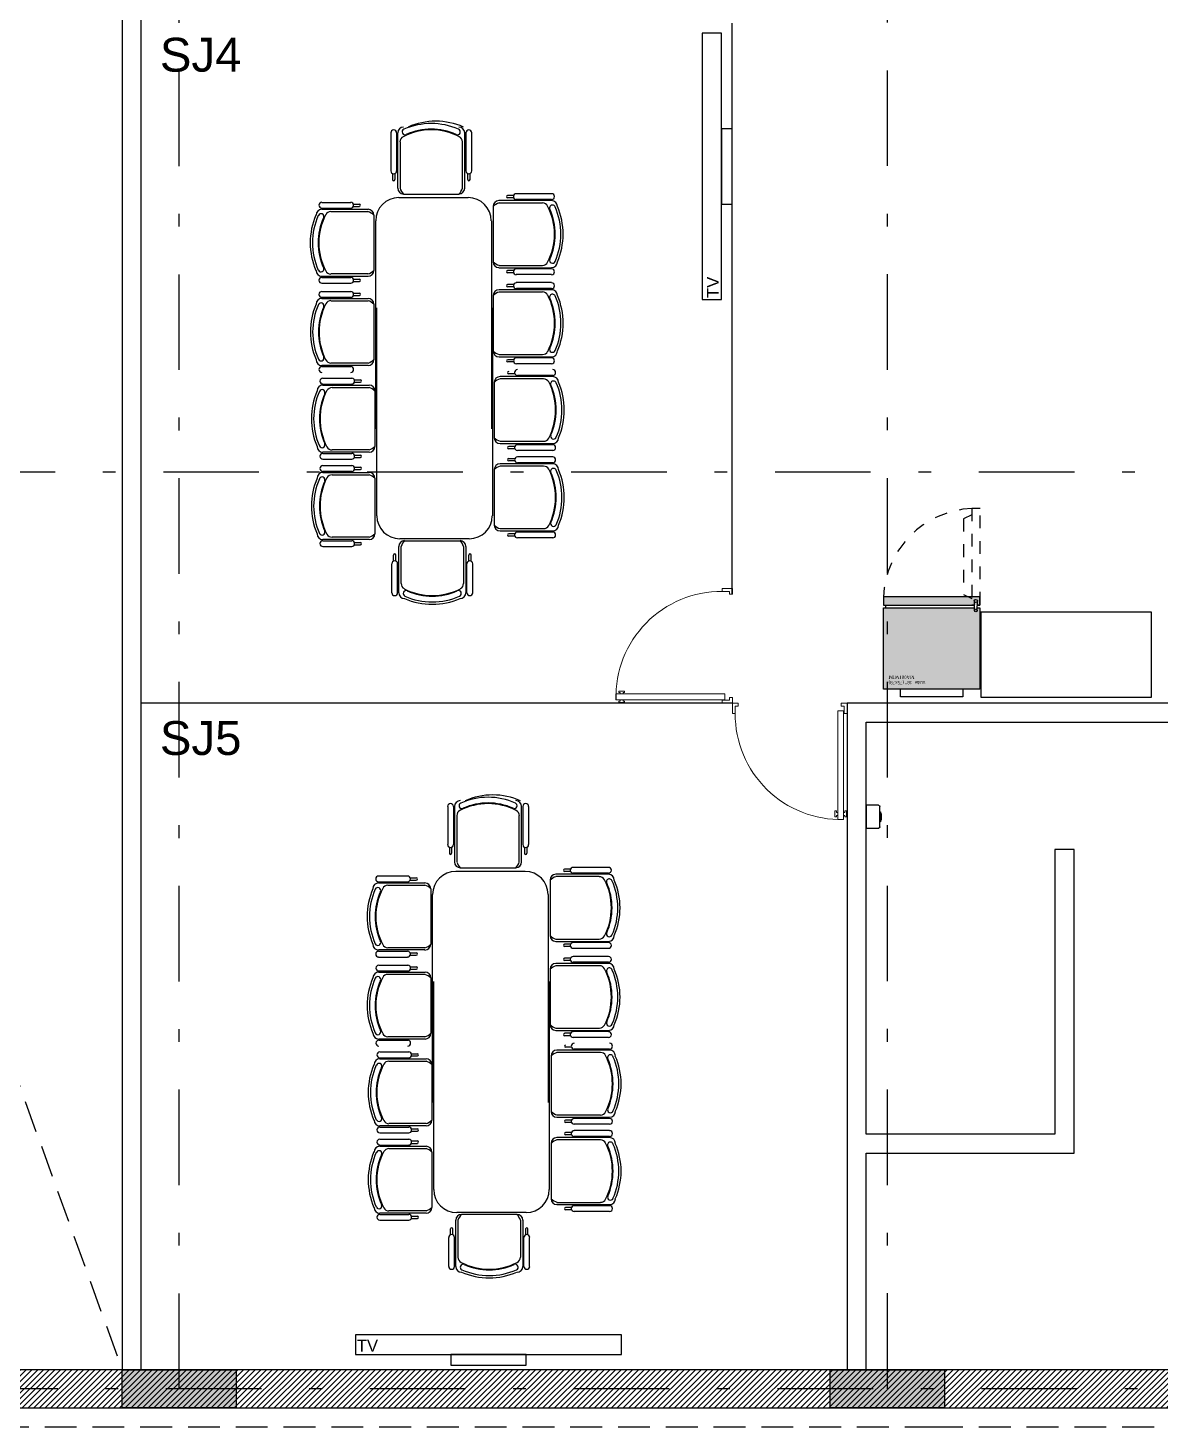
# Model space of a CAD drawing. Header units: millimetres. Extents: x -101 to 3415, y -52 to 1366.
# Drawn here: x 19.76 to 28.65, y 191.76 to 202.74 of the extents above; entities that cross this region are included whole.
import ezdxf

# ---------------------------------------------------------------- set-up
doc = ezdxf.new("R2010")
doc.units = ezdxf.units.MM
for name, pattern in [('-XR 1_ARQUITECTURA TIPO N1-N14-EF$0$HIDDEN2', [0.1875, 0.125, -0.0625]), ('XR EJES SUPERIORES$0$DASHDOT2', [0.5, 0.25, -0.125, 0, -0.125]), ('XR LINDERO N$0$A-100a LALA IRAPUATO nave equipo$0$HIDDEN', [0.375, 0.25, -0.125]), ('XR N4$0$HIDDEN', [0.375, 0.25, -0.125])]:
    doc.linetypes.add(name, pattern=pattern)
doc.layers.add('-XR 1_ARQUITECTURA TIPO N1-N14-EF$0$DEPTOS MUEBLES COLOR CARPETA DE VENTAS', color=254, linetype='Continuous', plot=False)
for name, color, linetype in [('00_ARQ', 8, 'Continuous'), ('ARQ_MOBILIARIO', 8, 'Continuous'), ('Texto_Iluminación', 7, 'Continuous'), ('XR EJES SUPERIORES$0$A-EJES', 8, 'XR EJES SUPERIORES$0$DASHDOT2')]:
    doc.layers.add(name, color=color, linetype=linetype)
doc.styles.add('-XR 1_ARQUITECTURA TIPO N1-N14-EF$0$Standard', font='arial.ttf')
doc.styles.add('TÍTULO', font='arial.ttf', dxfattribs={"height": 0.19})

# ---------------------------------------------------------------- blocks, each defined once
blk = doc.blocks.new('XR EJES SUPERIORES')
at = {"layer": 'XR EJES SUPERIORES$0$A-EJES', "color": 251, "linetype": 'XR EJES SUPERIORES$0$DASHDOT2', "ltscale": 3}
for p, q in [((13.821, -14.741), (13.821, 2.657)), ((19.38, -14.74), (19.38, 2.657)), ((30.447, -7.541), (-2.865, -7.548)), ((30.467, -14.74), (-2.88, -14.741))]:
    blk.add_line(p, q, dxfattribs=at)
blk = doc.blocks.new('XR COLUMNAS SUPERIORES')
at = {"layer": '00_ARQ', "linetype": 'ByBlock'}
h = blk.add_hatch(color=256, dxfattribs=at)
h.dxf.hatch_style = 1
h.paths.add_polyline_path([(14.269, -14.89), (13.373, -14.89), (13.373, -14.59), (14.269, -14.59)])
h = blk.add_hatch(color=256, dxfattribs=at)
h.dxf.hatch_style = 1
h.paths.add_polyline_path([(19.828, -14.89), (18.931, -14.89), (18.931, -14.59), (19.828, -14.59)])
for points in [[(14.269, -14.89), (13.373, -14.89), (13.373, -14.59), (14.269, -14.59)], [(19.828, -14.89), (18.931, -14.89), (18.931, -14.59), (19.828, -14.59)]]:
    blk.add_lwpolyline(points, close=True, dxfattribs=at)
blk = doc.blocks.new('XR N4$0$XR PLANTA TIPO DE OFICINAS$0$A$C6FB43136')
for p, q in [((0, 0.174), (0.095, 0.2)), ((0.047, 0), (0, 0.174)), ((0.047, 0), (0, 0.174)), ((0.107, 0.192), (0.148, 0.038)), ((0.122, 0.154), (0.117, 0.153)), ((0.117, 0.153), (0.138, 0.077)), ((0.142, 0.079), (0.122, 0.154)), ((0.126, 0.138), (0.134, 0.141)), ((0.138, 0.094), (0.126, 0.138)), ((0.134, 0.141), (0.146, 0.096)), ((0.141, 0.025), (0.047, 0)), ((0.146, 0.096), (0.138, 0.094)), ((0.138, 0.077), (0.142, 0.079))]:
    blk.add_line(p, q)
for centre, start, end in [((0.097, 0.19), 15, 105), ((0.139, 0.035), 285, 15)]:
    blk.add_arc(centre, 0.01, start, end)
blk = doc.blocks.new('XR N1-N2$0$030 puerta 013-h')
at = {"linetype": 'Continuous', "lineweight": 0}
for p, q in [((4.019, 17.33), (4.069, 17.33)), ((4.019, 16.38), (4.019, 17.33)), ((4.069, 17.33), (4.069, 16.38)), ((3.994, 17.305), (3.994, 17.255)), ((4.007, 17.305), (3.994, 17.305)), ((3.994, 17.255), (4.007, 17.255)), ((4.007, 17.305), (4.007, 17.293)), ((4.007, 17.293), (4.019, 17.293)), ((4.007, 17.255), (4.007, 17.268)), ((4.007, 17.268), (4.019, 17.268)), ((4.081, 17.293), (4.069, 17.293)), ((4.081, 17.268), (4.069, 17.268)), ((4.081, 17.305), (4.094, 17.305)), ((4.081, 17.305), (4.081, 17.293)), ((4.081, 17.255), (4.081, 17.268)), ((4.094, 17.255), (4.081, 17.255)), ((4.094, 17.305), (4.094, 17.255)), ((3.099, 16.365), (3.099, 16.405)), ((3.099, 16.405), (3.124, 16.405)), ((3.099, 16.315), (3.099, 16.365)), ((3.124, 16.405), (3.124, 16.34)), ((4.069, 16.38), (4.019, 16.38)), ((4.099, 16.405), (4.074, 16.405)), ((4.074, 16.405), (4.074, 16.34)), ((4.099, 16.405), (4.099, 16.315)), ((3.149, 16.315), (3.099, 16.315)), ((3.124, 16.34), (3.149, 16.34)), ((3.149, 16.34), (3.149, 16.315)), ((4.049, 16.34), (4.049, 16.315)), ((4.074, 16.34), (4.049, 16.34)), ((4.049, 16.315), (4.099, 16.315))]:
    blk.add_line(p, q, dxfattribs=at)
blk.add_arc((4.044, 16.41), 0.92, 88.4391, 180.3278, dxfattribs=at)
blk = doc.blocks.new('-XR 1_ARQUITECTURA TIPO N1-N14-EF$0$REFRIGERADOR')
at = {"layer": '-XR 1_ARQUITECTURA TIPO N1-N14-EF$0$DEPTOS MUEBLES COLOR CARPETA DE VENTAS'}
h = blk.add_hatch(color=256, dxfattribs=at)
h.dxf.hatch_style = 1
h.paths.add_polyline_path([(-0.375, 0.72), (0.375, 0.72), (0.375, 0.085), (-0.375, 0.085)])
h = blk.add_hatch(color=256, dxfattribs=at)
h.dxf.hatch_style = 1
h.paths.add_polyline_path([(-0.375, 0), (0.375, 0), (0.375, 0.065), (-0.375, 0.065)])
for p, q in [((-0.355, 0.108), (-0.357, 0.033)), ((-0.335, 0.108), (-0.333, 0.033)), ((0.355, 0.085), (0.355, 0.065))]:
    blk.add_line(p, q)
for points in [[(-0.243, 0.72), (-0.243, 0.78), (0.243, 0.78), (0.243, 0.72)], [(-0.356, 0.085), (-0.375, 0.085), (-0.375, 0.72), (0.375, 0.72), (0.375, 0.085), (-0.334, 0.085)], [(-0.356, 0.065), (-0.375, 0.065), (-0.375, 0), (0.375, 0), (0.375, 0.065), (-0.334, 0.065)]]:
    blk.add_lwpolyline(points)
at = {"color": 8, "linetype": '-XR 1_ARQUITECTURA TIPO N1-N14-EF$0$HIDDEN2', "ltscale": 0.5}
for points in [[(-0.357, 0.062), (-0.378, 0.062), (-0.378, -0.688), (-0.313, -0.688), (-0.313, 0.062), (-0.333, 0.062)], [(-0.313, -0.637), (-0.248, -0.607), (-0.248, -0.017), (-0.313, 0.013)]]:
    blk.add_lwpolyline(points, dxfattribs=at)
for centre, radius in [((-0.345, 0.107), 0.01), ((-0.345, 0.033), 0.0125)]:
    blk.add_circle(centre, radius)
blk.add_arc((-0.345, 0.033), 0.721, 272.5845, 357.4155, dxfattribs=at)
at = {"layer": 'Defpoints', "insert": (0.335, 0.681), "char_height": 0.025, "width": 0.38054, "attachment_point": 3, "style": '-XR 1_ARQUITECTURA TIPO N1-N14-EF$0$Standard'}
blk.add_mtext('\\pxb0.41667,a0.41667;{\\fTimes New Roman|b0|i0|c0|p16;mabe  18" (75x78)\\PMA081WIM}', dxfattribs=at)

msp = doc.modelspace()

# ---------------------------------------------------------------- hatches: boundary and pattern name
at = {"layer": '00_ARQ'}
h = msp.add_hatch(dxfattribs=at)
h.set_pattern_fill('ANSI31', color=8, scale=0.01)
h.set_pattern_definition([(45, (7.130205, 206.800287), (-0.02245064, 0.02245064), [])])
h.paths.add_polyline_path([(32.517, 192.21), (11.907, 192.21), (11.907, 191.91), (32.517, 191.91)])

# ---------------------------------------------------------------- linework, layer by layer
at = {"layer": '00_ARQ', "linetype": 'XR N4$0$HIDDEN'}
msp.add_line((15.407, 206.307), (20.503, 192.21), dxfattribs=at)
at = {"layer": '00_ARQ', "ltscale": 2}
msp.add_line((27.974, 196.293), (27.824, 196.293), dxfattribs=at)
at = {"layer": '00_ARQ', "linetype": 'XR LINDERO N$0$A-100a LALA IRAPUATO nave equipo$0$HIDDEN'}
msp.add_lwpolyline([(7.099, 191.76), (13.895, 191.762), (26.852, 191.762), (37.864, 191.76), (37.83, 198.144), (37.821, 206.757), (26.435, 206.765), (17.162, 206.769), (9.673, 206.772), (7.13, 206.8), (7.099, 191.76)], dxfattribs=at)
at = {"layer": '00_ARQ', "linetype": 'Continuous'}
msp.add_lwpolyline([(20.503, 206.307), (20.503, 192.21), (20.653, 192.21), (20.653, 206.307)], close=True, dxfattribs=at)
at = {"layer": '00_ARQ', "ltscale": 2}
msp.add_lwpolyline([(26.342, 194.06), (26.342, 197.293), (28.874, 197.293), (28.874, 196.193), (29.024, 196.193), (29.024, 198.261), (28.874, 198.261), (28.874, 197.443), (26.192, 197.443), (26.192, 192.21), (26.342, 192.21), (26.342, 193.91), (27.974, 193.91), (27.974, 196.293), (27.824, 196.293), (27.824, 194.06), (26.342, 194.06)], dxfattribs=at)
at = {"layer": '00_ARQ'}
msp.add_lwpolyline([(32.517, 192.21), (11.907, 192.21), (11.907, 191.91), (32.517, 191.91)], close=True, dxfattribs=at)
at = {"layer": 'ARQ_MOBILIARIO', "ltscale": 0.3}
for p, q in [((25.292, 198.298), (25.292, 202.78)), ((25.292, 197.443), (20.653, 197.443))]:
    msp.add_line(p, q, dxfattribs=at)
at = {"layer": 'ARQ_MOBILIARIO'}
for p, q in [((22.611, 201.92), (22.611, 201.621)), ((22.656, 201.92), (22.656, 201.621)), ((22.665, 201.92), (22.665, 201.485)), ((23.192, 201.485), (23.192, 201.92)), ((23.201, 201.92), (23.201, 201.621)), ((23.246, 201.92), (23.246, 201.621)), ((22.684, 201.849), (22.684, 201.485)), ((23.174, 201.485), (23.174, 201.849)), ((22.625, 201.6), (22.625, 201.553)), ((22.643, 201.6), (22.643, 201.553)), ((23.214, 201.6), (23.214, 201.553)), ((23.233, 201.6), (23.233, 201.553)), ((22.711, 201.439), (23.146, 201.439)), ((23.575, 201.428), (23.528, 201.428)), ((23.874, 201.442), (23.596, 201.442)), ((22.07, 201.374), (22.297, 201.374)), ((22.07, 201.329), (22.297, 201.329)), ((22.07, 201.32), (22.433, 201.32)), ((22.317, 201.361), (22.365, 201.361)), ((22.317, 201.342), (22.365, 201.342)), ((22.674, 201.411), (23.219, 201.411)), ((23.415, 201.342), (23.415, 200.907)), ((23.874, 201.388), (23.46, 201.388)), ((23.802, 201.369), (23.46, 201.369)), ((23.575, 201.41), (23.528, 201.41)), ((23.874, 201.397), (23.596, 201.397)), ((22.141, 201.302), (22.433, 201.302)), ((22.478, 201.274), (22.478, 200.839)), ((22.493, 199.595), (22.493, 201.229)), ((23.401, 201.229), (23.401, 199.595)), ((23.46, 200.879), (23.802, 200.879)), ((22.433, 200.793), (22.07, 200.793)), ((22.07, 200.784), (22.297, 200.784)), ((22.433, 200.812), (22.141, 200.812)), ((22.317, 200.771), (22.365, 200.771)), ((23.46, 200.861), (23.874, 200.861)), ((23.575, 200.839), (23.528, 200.839)), ((23.575, 200.82), (23.528, 200.82)), ((23.874, 200.852), (23.596, 200.852)), ((23.874, 200.807), (23.596, 200.807)), ((22.07, 200.739), (22.297, 200.739)), ((22.07, 200.675), (22.297, 200.675)), ((22.317, 200.753), (22.365, 200.753)), ((22.318, 200.661), (22.365, 200.661)), ((23.874, 200.688), (23.461, 200.688)), ((23.802, 200.67), (23.461, 200.67)), ((23.575, 200.73), (23.528, 200.73)), ((23.576, 200.711), (23.529, 200.711)), ((23.874, 200.744), (23.596, 200.744)), ((23.874, 200.697), (23.597, 200.697)), ((22.07, 200.629), (22.297, 200.629)), ((22.07, 200.62), (22.433, 200.62)), ((22.142, 200.602), (22.433, 200.602)), ((22.318, 200.643), (22.365, 200.643)), ((22.479, 200.575), (22.479, 200.139)), ((22.501, 198.914), (22.501, 200.547)), ((23.409, 200.547), (23.409, 198.914)), ((23.415, 200.643), (23.415, 200.207)), ((22.433, 200.112), (22.142, 200.112)), ((23.461, 200.18), (23.802, 200.18)), ((23.461, 200.162), (23.874, 200.162)), ((23.576, 200.139), (23.529, 200.139)), ((23.576, 200.121), (23.529, 200.121)), ((23.874, 200.153), (23.597, 200.153)), ((23.874, 200.107), (23.597, 200.107)), ((22.433, 200.094), (22.07, 200.094)), ((22.07, 200.085), (22.297, 200.085)), ((23.882, 200.007), (23.469, 200.007)), ((23.584, 200.029), (23.537, 200.029)), ((23.882, 200.016), (23.605, 200.016)), ((22.078, 199.993), (22.305, 199.993)), ((22.078, 199.948), (22.305, 199.948)), ((22.078, 199.939), (22.441, 199.939)), ((22.15, 199.921), (22.441, 199.921)), ((22.326, 199.98), (22.373, 199.98)), ((22.326, 199.962), (22.373, 199.962)), ((22.487, 199.894), (22.487, 199.458)), ((23.423, 199.961), (23.423, 199.526)), ((23.811, 199.989), (23.469, 199.989)), ((23.469, 199.499), (23.811, 199.499)), ((23.469, 199.48), (23.882, 199.48)), ((23.584, 199.458), (23.537, 199.458)), ((23.882, 199.471), (23.605, 199.471)), ((22.441, 199.413), (22.078, 199.413)), ((22.078, 199.403), (22.305, 199.403)), ((22.078, 199.358), (22.305, 199.358)), ((22.441, 199.431), (22.15, 199.431)), ((22.326, 199.39), (22.373, 199.39)), ((22.326, 199.372), (22.373, 199.372)), ((23.584, 199.44), (23.537, 199.44)), ((23.584, 199.362), (23.537, 199.362)), ((23.584, 199.344), (23.537, 199.344)), ((23.882, 199.426), (23.605, 199.426)), ((23.882, 199.376), (23.605, 199.376)), ((22.078, 199.308), (22.305, 199.308)), ((22.078, 199.263), (22.305, 199.263)), ((22.078, 199.253), (22.441, 199.253)), ((22.15, 199.235), (22.441, 199.235)), ((22.326, 199.294), (22.373, 199.294)), ((22.326, 199.276), (22.373, 199.276)), ((23.423, 199.276), (23.423, 198.84)), ((23.882, 199.321), (23.469, 199.321)), ((23.811, 199.303), (23.469, 199.303)), ((23.882, 199.33), (23.605, 199.33)), ((22.487, 199.208), (22.487, 198.772)), ((23.469, 198.813), (23.811, 198.813)), ((23.469, 198.795), (23.882, 198.795)), ((22.441, 198.727), (22.078, 198.727)), ((22.078, 198.718), (22.305, 198.718)), ((22.441, 198.745), (22.15, 198.745)), ((22.326, 198.704), (22.373, 198.704)), ((22.326, 198.686), (22.373, 198.686)), ((23.227, 198.732), (22.683, 198.732)), ((22.719, 198.718), (23.155, 198.718)), ((23.584, 198.772), (23.537, 198.772)), ((23.584, 198.754), (23.537, 198.754)), ((23.882, 198.786), (23.605, 198.786)), ((23.882, 198.741), (23.605, 198.741)), ((22.078, 198.673), (22.305, 198.673)), ((22.633, 198.558), (22.633, 198.605)), ((22.651, 198.558), (22.651, 198.605)), ((22.674, 198.31), (22.674, 198.673)), ((22.692, 198.382), (22.692, 198.673)), ((23.182, 198.673), (23.182, 198.382)), ((23.2, 198.673), (23.2, 198.31)), ((23.223, 198.558), (23.223, 198.605)), ((23.241, 198.558), (23.241, 198.605)), ((22.62, 198.31), (22.62, 198.537)), ((22.665, 198.31), (22.665, 198.537)), ((23.209, 198.31), (23.209, 198.537)), ((23.255, 198.31), (23.255, 198.537)), ((23.058, 196.632), (23.058, 196.332)), ((23.103, 196.632), (23.103, 196.332)), ((23.112, 196.632), (23.112, 196.196)), ((23.638, 196.196), (23.638, 196.632)), ((23.647, 196.632), (23.647, 196.332)), ((23.693, 196.632), (23.693, 196.332)), ((23.13, 196.56), (23.13, 196.196)), ((23.62, 196.196), (23.62, 196.56)), ((23.071, 196.311), (23.071, 196.264)), ((23.089, 196.311), (23.089, 196.264)), ((23.661, 196.311), (23.661, 196.264)), ((23.679, 196.311), (23.679, 196.264)), ((23.157, 196.151), (23.593, 196.151)), ((24.32, 196.153), (24.043, 196.153)), ((22.516, 196.086), (22.743, 196.086)), ((22.764, 196.072), (22.811, 196.072)), ((22.764, 196.054), (22.811, 196.054)), ((23.121, 196.123), (23.665, 196.123)), ((23.861, 196.054), (23.861, 195.618)), ((24.32, 196.099), (23.907, 196.099)), ((24.248, 196.081), (23.907, 196.081)), ((24.022, 196.14), (23.975, 196.14)), ((24.022, 196.122), (23.975, 196.122)), ((24.32, 196.108), (24.043, 196.108)), ((22.516, 196.04), (22.743, 196.04)), ((22.516, 196.031), (22.879, 196.031)), ((22.588, 196.013), (22.879, 196.013)), ((22.925, 195.986), (22.925, 195.55)), ((22.94, 194.307), (22.94, 195.94)), ((23.847, 195.94), (23.847, 194.307)), ((22.879, 195.505), (22.516, 195.505)), ((22.516, 195.496), (22.743, 195.496)), ((22.879, 195.523), (22.588, 195.523)), ((23.907, 195.591), (24.248, 195.591)), ((23.907, 195.573), (24.32, 195.573)), ((24.022, 195.55), (23.975, 195.55)), ((24.022, 195.532), (23.975, 195.532)), ((24.32, 195.563), (24.043, 195.563)), ((24.32, 195.518), (24.043, 195.518)), ((22.516, 195.45), (22.743, 195.45)), ((22.517, 195.386), (22.744, 195.386)), ((22.764, 195.482), (22.811, 195.482)), ((22.764, 195.464), (22.811, 195.464)), ((24.32, 195.4), (23.907, 195.4)), ((24.249, 195.381), (23.907, 195.381)), ((24.022, 195.441), (23.975, 195.441)), ((24.022, 195.422), (23.975, 195.422)), ((24.32, 195.455), (24.043, 195.455)), ((24.321, 195.409), (24.043, 195.409)), ((22.517, 195.341), (22.744, 195.341)), ((22.517, 195.332), (22.88, 195.332)), ((22.588, 195.314), (22.88, 195.314)), ((22.764, 195.373), (22.812, 195.373)), ((22.764, 195.354), (22.812, 195.354)), ((22.925, 195.286), (22.925, 194.851)), ((23.862, 195.354), (23.862, 194.919)), ((22.948, 193.625), (22.948, 195.259)), ((23.855, 195.259), (23.855, 193.625)), ((23.907, 194.891), (24.249, 194.891)), ((23.907, 194.873), (24.32, 194.873)), ((24.022, 194.851), (23.975, 194.851)), ((24.022, 194.832), (23.975, 194.832)), ((24.321, 194.864), (24.043, 194.864)), ((22.88, 194.805), (22.517, 194.805)), ((22.517, 194.796), (22.744, 194.796)), ((22.88, 194.824), (22.588, 194.824)), ((24.031, 194.741), (23.983, 194.741)), ((24.321, 194.819), (24.043, 194.819)), ((24.329, 194.727), (24.051, 194.727)), ((22.525, 194.705), (22.752, 194.705)), ((22.525, 194.659), (22.752, 194.659)), ((22.525, 194.65), (22.888, 194.65)), ((22.597, 194.632), (22.888, 194.632)), ((22.773, 194.691), (22.82, 194.691)), ((22.773, 194.673), (22.82, 194.673)), ((23.87, 194.673), (23.87, 194.237)), ((24.329, 194.718), (23.915, 194.718)), ((24.257, 194.7), (23.915, 194.7)), ((22.933, 194.605), (22.933, 194.169)), ((23.915, 194.21), (24.257, 194.21)), ((23.915, 194.192), (24.329, 194.192)), ((24.329, 194.183), (24.051, 194.183)), ((22.888, 194.124), (22.525, 194.124)), ((22.525, 194.115), (22.752, 194.115)), ((22.525, 194.069), (22.752, 194.069)), ((22.888, 194.142), (22.597, 194.142)), ((22.773, 194.101), (22.82, 194.101)), ((22.773, 194.083), (22.82, 194.083)), ((24.031, 194.169), (23.983, 194.169)), ((24.031, 194.151), (23.983, 194.151)), ((24.031, 194.073), (23.983, 194.073)), ((24.329, 194.137), (24.051, 194.137)), ((24.329, 194.087), (24.051, 194.087)), ((22.525, 194.019), (22.752, 194.019)), ((22.525, 193.974), (22.752, 193.974)), ((22.525, 193.965), (22.888, 193.965)), ((22.773, 194.006), (22.82, 194.006)), ((22.773, 193.987), (22.82, 193.987)), ((23.87, 193.987), (23.87, 193.552)), ((24.329, 194.033), (23.915, 194.033)), ((24.257, 194.014), (23.915, 194.014)), ((24.031, 194.055), (23.983, 194.055)), ((24.329, 194.042), (24.051, 194.042)), ((22.597, 193.947), (22.888, 193.947)), ((22.933, 193.919), (22.933, 193.484)), ((23.915, 193.524), (24.257, 193.524)), ((22.888, 193.438), (22.525, 193.438)), ((22.525, 193.429), (22.752, 193.429)), ((22.888, 193.457), (22.597, 193.457)), ((22.773, 193.416), (22.82, 193.416)), ((23.674, 193.444), (23.129, 193.444)), ((23.166, 193.43), (23.602, 193.43)), ((23.915, 193.506), (24.329, 193.506)), ((24.031, 193.484), (23.983, 193.484)), ((24.031, 193.465), (23.983, 193.465)), ((24.329, 193.497), (24.051, 193.497)), ((24.329, 193.452), (24.051, 193.452)), ((22.525, 193.384), (22.752, 193.384)), ((22.773, 193.398), (22.82, 193.398)), ((23.08, 193.269), (23.08, 193.316)), ((23.098, 193.269), (23.098, 193.316)), ((23.121, 193.021), (23.121, 193.384)), ((23.139, 193.093), (23.139, 193.384)), ((23.629, 193.384), (23.629, 193.093)), ((23.647, 193.384), (23.647, 193.021)), ((23.67, 193.269), (23.67, 193.316)), ((23.688, 193.269), (23.688, 193.316)), ((23.066, 193.021), (23.066, 193.248)), ((23.112, 193.021), (23.112, 193.248)), ((23.656, 193.021), (23.656, 193.248)), ((23.701, 193.021), (23.701, 193.248))]:
    msp.add_line(p, q, dxfattribs=at)
msp.add_lwpolyline([(27.242, 198.156), (27.242, 197.491), (28.581, 197.491), (28.581, 198.156), (28.581, 198.156)], close=True, dxfattribs=at)
for centre, radius, start, end in [((22.929, 201.466), 0.527, 65.9919, 114.0081), ((22.965, 201.466), 0.545, 66.4552, 113.5448), ((22.634, 201.92), 0.0227, 0, 180), ((22.711, 201.92), 0.0454, 90, 180), ((22.729, 201.849), 0.0454, 117.5407, 180), ((22.723, 201.927), 0.0227, 114.0081, 294.0081), ((22.929, 201.466), 0.477, 62.4593, 117.5407), ((22.929, 201.466), 0.482, 65.9919, 114.0081), ((23.134, 201.927), 0.0227, 245.9919, 65.9919), ((23.146, 201.92), 0.0454, 0, 90), ((23.128, 201.849), 0.0454, 0, 62.4593), ((23.224, 201.92), 0.0227, 0, 180), ((22.634, 201.621), 0.0227, 180, 0), ((22.634, 201.553), 0.00907, 180, 0), ((23.224, 201.621), 0.0227, 180, 0), ((23.224, 201.553), 0.00907, 180, 0), ((22.711, 201.485), 0.0454, 180, 270), ((22.789, 201.517), 0.11, 197.077, 224.8505), ((23.068, 201.517), 0.11, 315.1495, 342.923), ((23.146, 201.485), 0.0454, 270, 0), ((23.528, 201.419), 0.00907, 90, 270), ((23.596, 201.419), 0.0227, 90, 270), ((23.874, 201.419), 0.0227, 270, 90), ((22.07, 201.274), 0.0454, 90, 180), ((22.07, 201.352), 0.0227, 90, 270), ((22.297, 201.352), 0.0227, 270, 90), ((22.365, 201.352), 0.00907, 270, 90), ((22.433, 201.274), 0.0454, 0, 90), ((22.674, 201.23), 0.181, 90, 180), ((23.219, 201.23), 0.181, 0, 90), ((23.46, 201.342), 0.0454, 90, 180), ((23.493, 201.264), 0.11, 107.077, 134.8505), ((23.802, 201.324), 0.0454, 27.5407, 90), ((23.419, 201.124), 0.477, 332.4593, 27.5407), ((23.88, 201.33), 0.0227, 24.0081, 204.0081), ((23.419, 201.124), 0.482, 335.9919, 24.0081), ((23.874, 201.342), 0.0454, 0, 90), ((23.419, 201.124), 0.527, 335.9919, 24.0081), ((23.419, 201.124), 0.545, 336.4552, 23.5448), ((22.524, 201.057), 0.545, 156.4552, 203.5448), ((22.524, 201.057), 0.527, 155.9919, 204.0081), ((22.064, 201.262), 0.0227, 335.9919, 155.9919), ((22.524, 201.057), 0.482, 155.9919, 204.0081), ((22.524, 201.057), 0.477, 152.4593, 207.5407), ((22.141, 201.256), 0.0454, 90, 152.4593), ((22.4, 201.196), 0.11, 45.1495, 72.923), ((23.493, 200.985), 0.11, 225.1495, 252.923), ((23.46, 200.907), 0.0454, 180, 270), ((23.802, 200.925), 0.0454, 270, 332.4593), ((23.88, 200.919), 0.0227, 155.9919, 335.9919), ((23.874, 200.907), 0.0454, 270, 0), ((22.07, 200.839), 0.0454, 180, 270), ((22.064, 200.851), 0.0227, 204.0081, 24.0081), ((22.07, 200.762), 0.0227, 90, 270), ((22.141, 200.857), 0.0454, 207.5407, 270), ((22.297, 200.762), 0.0227, 270, 90), ((22.365, 200.762), 0.00907, 270, 90), ((22.4, 200.917), 0.11, 287.077, 314.8505), ((22.433, 200.839), 0.0454, 270, 0), ((23.528, 200.829), 0.00907, 90, 270), ((23.596, 200.829), 0.0227, 90, 270), ((23.874, 200.829), 0.0227, 270, 90), ((22.07, 200.652), 0.0227, 90, 270), ((22.297, 200.652), 0.0227, 270, 90), ((22.365, 200.652), 0.00907, 270, 90), ((23.461, 200.643), 0.0454, 90, 180), ((23.493, 200.565), 0.11, 107.077, 134.8505), ((23.529, 200.72), 0.00907, 90, 270), ((23.597, 200.72), 0.0227, 90, 270), ((23.802, 200.625), 0.0454, 27.5407, 90), ((23.874, 200.72), 0.0227, 270, 90), ((23.874, 200.643), 0.0454, 0, 90), ((22.525, 200.357), 0.545, 156.4552, 203.5448), ((22.525, 200.357), 0.527, 155.9919, 204.0081), ((22.07, 200.575), 0.0454, 90, 180), ((22.064, 200.562), 0.0227, 335.9919, 155.9919), ((22.525, 200.357), 0.482, 155.9919, 204.0081), ((22.525, 200.357), 0.477, 152.4593, 207.5407), ((22.142, 200.557), 0.0454, 90, 152.4593), ((22.433, 200.575), 0.0454, 0, 90), ((22.401, 200.497), 0.11, 45.1495, 72.923), ((23.42, 200.425), 0.477, 332.4593, 27.5407), ((23.88, 200.63), 0.0227, 24.0081, 204.0081), ((23.42, 200.425), 0.482, 335.9919, 24.0081), ((23.42, 200.425), 0.527, 335.9919, 24.0081), ((23.42, 200.425), 0.545, 336.4552, 23.5448), ((23.88, 200.22), 0.0227, 155.9919, 335.9919), ((22.07, 200.139), 0.0454, 180, 270), ((22.064, 200.152), 0.0227, 204.0081, 24.0081), ((22.142, 200.158), 0.0454, 207.5407, 270), ((22.401, 200.218), 0.11, 287.077, 314.8505), ((22.433, 200.139), 0.0454, 270, 0), ((23.493, 200.285), 0.11, 225.1495, 252.923), ((23.461, 200.207), 0.0454, 180, 270), ((23.529, 200.13), 0.00907, 90, 270), ((23.597, 200.13), 0.0227, 90, 270), ((23.802, 200.225), 0.0454, 270, 332.4593), ((23.874, 200.207), 0.0454, 270, 0), ((23.874, 200.13), 0.0227, 270, 90), ((22.07, 200.062), 0.0227, 90, 270), ((22.297, 200.062), 0.0227, 270, 90), ((23.469, 199.961), 0.0454, 90, 180), ((23.537, 200.038), 0.00907, 90, 270), ((23.605, 200.038), 0.0227, 90, 270), ((23.882, 200.038), 0.0227, 270, 90), ((23.882, 199.961), 0.0454, 0, 90), ((22.533, 199.676), 0.545, 156.4552, 203.5448), ((22.533, 199.676), 0.527, 155.9919, 204.0081), ((22.078, 199.894), 0.0454, 90, 180), ((22.072, 199.881), 0.0227, 335.9919, 155.9919), ((22.078, 199.971), 0.0227, 90, 270), ((22.533, 199.676), 0.477, 152.4593, 207.5407), ((22.15, 199.875), 0.0454, 90, 152.4593), ((22.305, 199.971), 0.0227, 270, 90), ((22.373, 199.971), 0.00907, 270, 90), ((22.441, 199.894), 0.0454, 0, 90), ((22.409, 199.815), 0.11, 45.1495, 72.923), ((23.501, 199.883), 0.11, 107.077, 134.8505), ((23.811, 199.943), 0.0454, 27.5407, 90), ((23.428, 199.744), 0.477, 332.4593, 27.5407), ((23.888, 199.949), 0.0227, 24.0081, 204.0081), ((23.428, 199.744), 0.482, 335.9919, 24.0081), ((23.428, 199.744), 0.527, 335.9919, 24.0081), ((23.428, 199.744), 0.545, 336.4552, 23.5448), ((22.533, 199.676), 0.482, 155.9919, 204.0081), ((22.078, 199.458), 0.0454, 180, 270), ((22.072, 199.471), 0.0227, 204.0081, 24.0081), ((22.15, 199.476), 0.0454, 207.5407, 270), ((22.409, 199.536), 0.11, 287.077, 314.8505), ((22.441, 199.458), 0.0454, 270, 0), ((23.501, 199.604), 0.11, 225.1495, 252.923), ((23.469, 199.526), 0.0454, 180, 270), ((23.537, 199.449), 0.00907, 90, 270), ((23.605, 199.449), 0.0227, 90, 270), ((23.811, 199.544), 0.0454, 270, 332.4593), ((23.888, 199.538), 0.0227, 155.9919, 335.9919), ((23.882, 199.526), 0.0454, 270, 0), ((23.882, 199.449), 0.0227, 270, 90), ((22.078, 199.381), 0.0227, 90, 270), ((22.305, 199.381), 0.0227, 270, 90), ((22.373, 199.381), 0.00907, 270, 90), ((23.537, 199.353), 0.00907, 90, 270), ((23.605, 199.353), 0.0227, 90, 270), ((23.882, 199.353), 0.0227, 270, 90), ((22.078, 199.208), 0.0454, 90, 180), ((22.078, 199.285), 0.0227, 90, 270), ((22.15, 199.19), 0.0454, 90, 152.4593), ((22.305, 199.285), 0.0227, 270, 90), ((22.373, 199.285), 0.00907, 270, 90), ((22.441, 199.208), 0.0454, 0, 90), ((22.409, 199.13), 0.11, 45.1495, 72.923), ((23.469, 199.276), 0.0454, 90, 180), ((23.501, 199.198), 0.11, 107.077, 134.8505), ((23.811, 199.258), 0.0454, 27.5407, 90), ((23.428, 199.058), 0.477, 332.4593, 27.5407), ((23.888, 199.263), 0.0227, 24.0081, 204.0081), ((23.428, 199.058), 0.482, 335.9919, 24.0081), ((23.882, 199.276), 0.0454, 0, 90), ((23.428, 199.058), 0.527, 335.9919, 24.0081), ((23.428, 199.058), 0.545, 336.4552, 23.5448), ((22.533, 198.99), 0.545, 156.4552, 203.5448), ((22.533, 198.99), 0.527, 155.9919, 204.0081), ((22.072, 199.196), 0.0227, 335.9919, 155.9919), ((22.533, 198.99), 0.482, 155.9919, 204.0081), ((22.533, 198.99), 0.477, 152.4593, 207.5407), ((22.683, 198.914), 0.181, 180, 270), ((23.227, 198.914), 0.181, 270, 0), ((22.072, 198.785), 0.0227, 204.0081, 24.0081), ((23.501, 198.918), 0.11, 225.1495, 252.923), ((23.469, 198.84), 0.0454, 180, 270), ((23.811, 198.858), 0.0454, 270, 332.4593), ((23.888, 198.853), 0.0227, 155.9919, 335.9919), ((23.882, 198.84), 0.0454, 270, 0), ((22.078, 198.772), 0.0454, 180, 270), ((22.078, 198.695), 0.0227, 90, 270), ((22.15, 198.791), 0.0454, 207.5407, 270), ((22.305, 198.695), 0.0227, 270, 90), ((22.373, 198.695), 0.00907, 270, 90), ((22.409, 198.851), 0.11, 287.077, 314.8505), ((22.441, 198.772), 0.0454, 270, 0), ((22.719, 198.673), 0.0454, 90, 180), ((22.798, 198.641), 0.11, 135.1495, 162.923), ((23.077, 198.641), 0.11, 17.077, 44.8505), ((23.155, 198.673), 0.0454, 0, 90), ((23.537, 198.763), 0.00907, 90, 270), ((23.605, 198.763), 0.0227, 90, 270), ((23.882, 198.763), 0.0227, 270, 90), ((22.642, 198.605), 0.00907, 0, 180), ((23.232, 198.605), 0.00907, 0, 180), ((22.642, 198.537), 0.0227, 0, 180), ((23.232, 198.537), 0.0227, 0, 180), ((22.738, 198.382), 0.0454, 180, 242.4593), ((23.137, 198.382), 0.0454, 297.5407, 0), ((22.642, 198.31), 0.0227, 180, 0), ((22.719, 198.31), 0.0454, 180, 270), ((22.732, 198.304), 0.0227, 65.9919, 245.9919), ((22.937, 198.764), 0.477, 242.4593, 297.5407), ((22.937, 198.764), 0.545, 246.4552, 293.5448), ((22.937, 198.764), 0.527, 245.9919, 294.0081), ((22.937, 198.764), 0.482, 245.9919, 294.0081), ((23.142, 198.304), 0.0227, 294.0081, 114.0081), ((23.155, 198.31), 0.0454, 270, 0), ((23.232, 198.31), 0.0227, 180, 0), ((23.375, 196.177), 0.527, 65.9919, 114.0081), ((23.412, 196.177), 0.545, 66.4552, 113.5448), ((23.08, 196.632), 0.0227, 0, 180), ((23.157, 196.632), 0.0454, 90, 180), ((23.175, 196.56), 0.0454, 117.5407, 180), ((23.17, 196.638), 0.0227, 114.0081, 294.0081), ((23.375, 196.177), 0.477, 62.4593, 117.5407), ((23.375, 196.177), 0.482, 65.9919, 114.0081), ((23.58, 196.638), 0.0227, 245.9919, 65.9919), ((23.593, 196.632), 0.0454, 0, 90), ((23.575, 196.56), 0.0454, 0, 62.4593), ((23.67, 196.632), 0.0227, 0, 180), ((23.08, 196.332), 0.0227, 180, 0), ((23.08, 196.264), 0.00907, 180, 0), ((23.67, 196.332), 0.0227, 180, 0), ((23.67, 196.264), 0.00907, 180, 0), ((23.157, 196.196), 0.0454, 180, 270), ((23.235, 196.228), 0.11, 197.077, 224.8505), ((23.515, 196.228), 0.11, 315.1495, 342.923), ((23.593, 196.196), 0.0454, 270, 0), ((24.043, 196.131), 0.0227, 90, 270), ((24.32, 196.131), 0.0227, 270, 90), ((22.516, 196.063), 0.0227, 90, 270), ((22.743, 196.063), 0.0227, 270, 90), ((22.811, 196.063), 0.00907, 270, 90), ((23.121, 195.941), 0.181, 90, 180), ((23.665, 195.941), 0.181, 0, 90), ((23.907, 196.054), 0.0454, 90, 180), ((23.939, 195.975), 0.11, 107.077, 134.8505), ((23.975, 196.131), 0.00907, 90, 270), ((24.248, 196.035), 0.0454, 27.5407, 90), ((23.866, 195.836), 0.477, 332.4593, 27.5407), ((24.326, 196.041), 0.0227, 24.0081, 204.0081), ((24.32, 196.054), 0.0454, 0, 90), ((23.866, 195.836), 0.527, 335.9919, 24.0081), ((23.866, 195.836), 0.545, 336.4552, 23.5448), ((22.971, 195.768), 0.545, 156.4552, 203.5448), ((22.971, 195.768), 0.527, 155.9919, 204.0081), ((22.516, 195.986), 0.0454, 90, 180), ((22.51, 195.973), 0.0227, 335.9919, 155.9919), ((22.971, 195.768), 0.482, 155.9919, 204.0081), ((22.971, 195.768), 0.477, 152.4593, 207.5407), ((22.588, 195.968), 0.0454, 90, 152.4593), ((22.879, 195.986), 0.0454, 0, 90), ((22.847, 195.908), 0.11, 45.1495, 72.923), ((23.866, 195.836), 0.482, 335.9919, 24.0081), ((23.939, 195.696), 0.11, 225.1495, 252.923), ((23.907, 195.618), 0.0454, 180, 270), ((24.248, 195.636), 0.0454, 270, 332.4593), ((24.326, 195.631), 0.0227, 155.9919, 335.9919), ((24.32, 195.618), 0.0454, 270, 0), ((22.516, 195.55), 0.0454, 180, 270), ((22.51, 195.563), 0.0227, 204.0081, 24.0081), ((22.516, 195.473), 0.0227, 90, 270), ((22.588, 195.568), 0.0454, 207.5407, 270), ((22.743, 195.473), 0.0227, 270, 90), ((22.847, 195.628), 0.11, 287.077, 314.8505), ((22.879, 195.55), 0.0454, 270, 0), ((23.975, 195.541), 0.00907, 90, 270), ((24.043, 195.541), 0.0227, 90, 270), ((24.32, 195.541), 0.0227, 270, 90), ((22.517, 195.363), 0.0227, 90, 270), ((22.744, 195.363), 0.0227, 270, 90), ((22.811, 195.473), 0.00907, 270, 90), ((23.907, 195.354), 0.0454, 90, 180), ((23.939, 195.276), 0.11, 107.077, 134.8505), ((23.975, 195.431), 0.00907, 90, 270), ((24.043, 195.431), 0.0227, 90, 270), ((24.249, 195.336), 0.0454, 27.5407, 90), ((24.32, 195.354), 0.0454, 0, 90), ((24.321, 195.431), 0.0227, 270, 90), ((22.971, 195.069), 0.545, 156.4552, 203.5448), ((22.971, 195.069), 0.527, 155.9919, 204.0081), ((22.517, 195.286), 0.0454, 90, 180), ((22.51, 195.274), 0.0227, 335.9919, 155.9919), ((22.971, 195.069), 0.477, 152.4593, 207.5407), ((22.588, 195.268), 0.0454, 90, 152.4593), ((22.812, 195.363), 0.00907, 270, 90), ((22.88, 195.286), 0.0454, 0, 90), ((22.847, 195.208), 0.11, 45.1495, 72.923), ((23.866, 195.136), 0.477, 332.4593, 27.5407), ((24.327, 195.342), 0.0227, 24.0081, 204.0081), ((23.866, 195.136), 0.482, 335.9919, 24.0081), ((23.866, 195.136), 0.527, 335.9919, 24.0081), ((23.866, 195.136), 0.545, 336.4552, 23.5448), ((22.971, 195.069), 0.482, 155.9919, 204.0081), ((22.517, 194.851), 0.0454, 180, 270), ((22.51, 194.863), 0.0227, 204.0081, 24.0081), ((22.588, 194.869), 0.0454, 207.5407, 270), ((22.847, 194.929), 0.11, 287.077, 314.8505), ((22.88, 194.851), 0.0454, 270, 0), ((23.939, 194.997), 0.11, 225.1495, 252.923), ((23.907, 194.919), 0.0454, 180, 270), ((23.975, 194.841), 0.00907, 90, 270), ((24.043, 194.841), 0.0227, 90, 270), ((24.249, 194.937), 0.0454, 270, 332.4593), ((24.327, 194.931), 0.0227, 155.9919, 335.9919), ((24.32, 194.919), 0.0454, 270, 0), ((24.321, 194.841), 0.0227, 270, 90), ((22.517, 194.774), 0.0227, 90, 270), ((22.744, 194.774), 0.0227, 270, 90), ((23.983, 194.75), 0.00907, 90, 270), ((24.051, 194.75), 0.0227, 90, 270), ((24.329, 194.75), 0.0227, 270, 90), ((22.525, 194.605), 0.0454, 90, 180), ((22.519, 194.592), 0.0227, 335.9919, 155.9919), ((22.525, 194.682), 0.0227, 90, 270), ((22.597, 194.587), 0.0454, 90, 152.4593), ((22.752, 194.682), 0.0227, 270, 90), ((22.82, 194.682), 0.00907, 270, 90), ((22.888, 194.605), 0.0454, 0, 90), ((22.856, 194.527), 0.11, 45.1495, 72.923), ((23.915, 194.673), 0.0454, 90, 180), ((23.948, 194.595), 0.11, 107.077, 134.8505), ((24.257, 194.655), 0.0454, 27.5407, 90), ((23.874, 194.455), 0.477, 332.4593, 27.5407), ((24.335, 194.66), 0.0227, 24.0081, 204.0081), ((23.874, 194.455), 0.482, 335.9919, 24.0081), ((24.329, 194.673), 0.0454, 0, 90), ((23.874, 194.455), 0.527, 335.9919, 24.0081), ((23.874, 194.455), 0.545, 336.4552, 23.5448), ((22.979, 194.387), 0.545, 156.4552, 203.5448), ((22.979, 194.387), 0.527, 155.9919, 204.0081), ((22.979, 194.387), 0.482, 155.9919, 204.0081), ((22.979, 194.387), 0.477, 152.4593, 207.5407), ((22.519, 194.182), 0.0227, 204.0081, 24.0081), ((23.948, 194.315), 0.11, 225.1495, 252.923), ((23.915, 194.237), 0.0454, 180, 270), ((24.051, 194.16), 0.0227, 90, 270), ((24.257, 194.255), 0.0454, 270, 332.4593), ((24.335, 194.25), 0.0227, 155.9919, 335.9919), ((24.329, 194.237), 0.0454, 270, 0), ((24.329, 194.16), 0.0227, 270, 90), ((22.525, 194.169), 0.0454, 180, 270), ((22.525, 194.092), 0.0227, 90, 270), ((22.597, 194.187), 0.0454, 207.5407, 270), ((22.752, 194.092), 0.0227, 270, 90), ((22.82, 194.092), 0.00907, 270, 90), ((22.856, 194.247), 0.11, 287.077, 314.8505), ((22.888, 194.169), 0.0454, 270, 0), ((23.983, 194.16), 0.00907, 90, 270), ((23.983, 194.064), 0.00907, 90, 270), ((24.051, 194.064), 0.0227, 90, 270), ((24.329, 194.064), 0.0227, 270, 90), ((22.525, 193.919), 0.0454, 90, 180), ((22.525, 193.997), 0.0227, 90, 270), ((22.752, 193.997), 0.0227, 270, 90), ((22.82, 193.997), 0.00907, 270, 90), ((22.888, 193.919), 0.0454, 0, 90), ((23.915, 193.987), 0.0454, 90, 180), ((23.948, 193.909), 0.11, 107.077, 134.8505), ((24.257, 193.969), 0.0454, 27.5407, 90), ((23.874, 193.769), 0.477, 332.4593, 27.5407), ((24.335, 193.975), 0.0227, 24.0081, 204.0081), ((23.874, 193.769), 0.482, 335.9919, 24.0081), ((24.329, 193.987), 0.0454, 0, 90), ((23.874, 193.769), 0.527, 335.9919, 24.0081), ((23.874, 193.769), 0.545, 336.4552, 23.5448), ((22.979, 193.702), 0.545, 156.4552, 203.5448), ((22.979, 193.702), 0.527, 155.9919, 204.0081), ((22.519, 193.907), 0.0227, 335.9919, 155.9919), ((22.979, 193.702), 0.482, 155.9919, 204.0081), ((22.979, 193.702), 0.477, 152.4593, 207.5407), ((22.597, 193.901), 0.0454, 90, 152.4593), ((22.856, 193.841), 0.11, 45.1495, 72.923), ((23.129, 193.625), 0.181, 180, 270), ((23.674, 193.625), 0.181, 270, 0), ((23.948, 193.63), 0.11, 225.1495, 252.923), ((23.915, 193.552), 0.0454, 180, 270), ((24.257, 193.57), 0.0454, 270, 332.4593), ((24.335, 193.564), 0.0227, 155.9919, 335.9919), ((24.329, 193.552), 0.0454, 270, 0), ((22.525, 193.484), 0.0454, 180, 270), ((22.519, 193.496), 0.0227, 204.0081, 24.0081), ((22.525, 193.407), 0.0227, 90, 270), ((22.597, 193.502), 0.0454, 207.5407, 270), ((22.752, 193.407), 0.0227, 270, 90), ((22.82, 193.407), 0.00907, 270, 90), ((22.856, 193.562), 0.11, 287.077, 314.8505), ((22.888, 193.484), 0.0454, 270, 0), ((23.166, 193.384), 0.0454, 90, 180), ((23.244, 193.352), 0.11, 135.1495, 162.923), ((23.523, 193.352), 0.11, 17.077, 44.8505), ((23.602, 193.384), 0.0454, 0, 90), ((23.983, 193.475), 0.00907, 90, 270), ((24.051, 193.475), 0.0227, 90, 270), ((24.329, 193.475), 0.0227, 270, 90), ((23.089, 193.316), 0.00907, 0, 180), ((23.679, 193.316), 0.00907, 0, 180), ((23.089, 193.248), 0.0227, 0, 180), ((23.679, 193.248), 0.0227, 0, 180), ((23.184, 193.093), 0.0454, 180, 242.4593), ((23.583, 193.093), 0.0454, 297.5407, 0), ((23.089, 193.021), 0.0227, 180, 0), ((23.166, 193.021), 0.0454, 180, 270), ((23.179, 193.015), 0.0227, 65.9919, 245.9919), ((23.384, 193.476), 0.477, 242.4593, 297.5407), ((23.384, 193.476), 0.545, 246.4552, 293.5448), ((23.384, 193.476), 0.527, 245.9919, 294.0081), ((23.384, 193.476), 0.482, 245.9919, 294.0081), ((23.589, 193.015), 0.0227, 294.0081, 114.0081), ((23.602, 193.021), 0.0454, 270, 0), ((23.679, 193.021), 0.0227, 180, 0)]:
    msp.add_arc(centre, radius, start, end, dxfattribs=at)
at = {"layer": 'Texto_Iluminación', "ltscale": 0.3}
for points in [[(25.208, 200.612), (25.208, 202.701), (25.054, 202.701), (25.054, 200.612)], [(25.208, 201.952), (25.208, 201.361), (25.292, 201.361), (25.292, 201.952)], [(22.334, 192.33), (24.422, 192.33), (24.422, 192.484), (22.334, 192.484)], [(23.674, 192.33), (23.083, 192.33), (23.083, 192.246), (23.674, 192.246)]]:
    msp.add_lwpolyline(points, close=True, dxfattribs=at)

# ---------------------------------------------------------------- block references
at = {"layer": '00_ARQ'}
for name in ['XR EJES SUPERIORES', 'XR COLUMNAS SUPERIORES']:
    msp.add_blockref(name, (7.13, 206.8), dxfattribs=at)
at = {"layer": '00_ARQ', "linetype": 'Continuous', "lineweight": 0, "extrusion": (0, 0, -1), "xscale": 0.8999999999997751, "yscale": 0.8999999999997751, "zscale": -0.8999999999997751}
for p, rotation in [((-39.976, 201.131), 270.0037656004684), ((-22.504, 212.126), 180.0037656004683)]:
    msp.add_blockref('XR N1-N2$0$030 puerta 013-h', p, dxfattribs=dict(at, rotation=rotation))
at = {"layer": '00_ARQ', "ltscale": 3, "extrusion": (0, 0, -1), "zscale": -0.9999999999999998, "rotation": 164.9999999999912}
msp.add_blockref('XR N4$0$XR PLANTA TIPO DE OFICINAS$0$A$C6FB43136', (-26.297, 196.629), dxfattribs=at)
at = {"layer": 'ARQ_MOBILIARIO', "xscale": 1.00830868, "yscale": 1.00830868, "zscale": 1.00830868, "rotation": 180}
msp.add_blockref('-XR 1_ARQUITECTURA TIPO N1-N14-EF$0$REFRIGERADOR', (26.856, 198.278), dxfattribs=at)

# ---------------------------------------------------------------- texts
at = {"layer": '00_ARQ', "ltscale": 0.3, "style": 'TÍTULO'}
for s, p in [('SJ4', (20.799, 202.4, 1.014)), ('SJ5', (20.799, 197.036, 1.014))]:
    msp.add_text(s, height=0.266, dxfattribs=at).set_placement(p)
at = {"layer": 'Texto_Iluminación', "ltscale": 0.3, "style": 'TÍTULO'}
msp.add_text('TV', height=0.0931, rotation=90, dxfattribs=at).set_placement((25.186, 200.624))
msp.add_text('TV', height=0.0931, dxfattribs=at).set_placement((22.345, 192.352))

doc.saveas('drawing.dxf')
